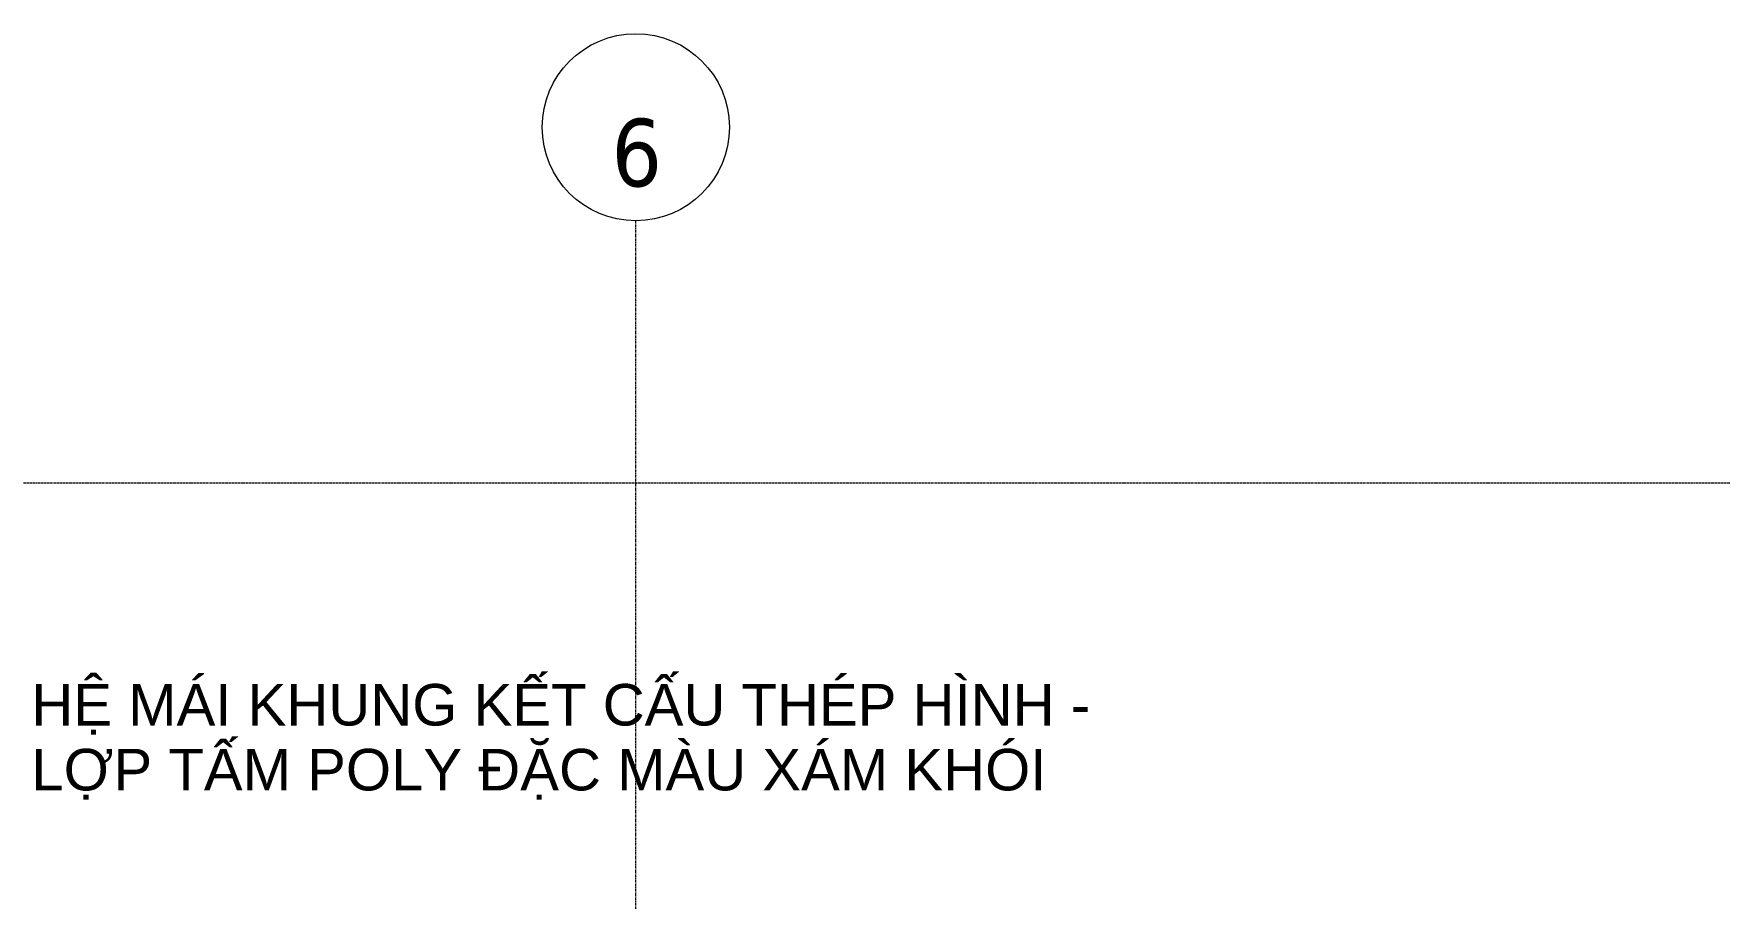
# Model space of a CAD drawing. Header units: millimetres. Extents: x 60855 to 206000, y 5274 to 78634.
# Drawn here: x 189654 to 197759, y 13440 to 17601 of the extents above; entities that cross this region are included whole.
import ezdxf

# ---------------------------------------------------------------- set-up
doc = ezdxf.new("R2010")
doc.units = ezdxf.units.MM
for name, pattern in [('Dash - Tight', [4.5, 3, -1.5]), ('Grid Line', [22.225, 12.7, -3.175, 3.175, -3.175]), ('Hidden', [7.14375, 4.7625, -2.38125])]:
    doc.linetypes.add(name, pattern=pattern)
for name, color, linetype, lineweight in [('A-DETL-GENF-2', 92, 'Dash - Tight', 9), ('A-DETL-GENF-3', 92, 'Hidden', 18), ('G-ANNO-TEXT-1', 7, 'Continuous', 9), ('S-GRID-1', 1, 'Grid Line', 9), ('S-GRID-IDEN', 1, 'Continuous', 9)]:
    doc.layers.add(name, color=color, linetype=linetype, lineweight=lineweight)
doc.styles.add('Arial_1', font='arial.ttf', dxfattribs={"height": 200})
doc.styles.add('Tahoma_B_1', font='tahomabd.ttf', dxfattribs={"height": 325})

# ---------------------------------------------------------------- blocks, each defined once
blk = doc.blocks.new('BORDER VIEW - BORDER VIEW-2362323-TKCS_NHÀ XE 2 - MẶT BẰNG MÁI')
at = {"layer": 'A-DETL-GENF-3'}
blk.add_line((150, 8050.5), (28230.3, 8050.5), dxfattribs=at)
blk = doc.blocks.new('Grid - M_Grid Head - Circle-353313-TKCS_NHÀ XE 2 - MẶT BẰNG MÁI')
at = {"layer": 'S-GRID-IDEN'}
blk.add_circle((0, 0), 4.5, dxfattribs=at)

msp = doc.modelspace()

# ---------------------------------------------------------------- linework, layer by layer
at = {"layer": 'S-GRID-1'}
for p, q in [((192549.3, 14200.5), (192549.3, 16700.5)), ((192549.3, 8673.8), (192549.3, 14200.5))]:
    msp.add_line(p, q, dxfattribs=at)

# ---------------------------------------------------------------- block references
at = {"layer": 'A-DETL-GENF-2'}
msp.add_blockref('BORDER VIEW - BORDER VIEW-2362323-TKCS_NHÀ XE 2 - MẶT BẰNG MÁI', (175499.3, 7388.2), dxfattribs=at)
at = {"layer": 'S-GRID-IDEN', "xscale": 99.99999999999993, "yscale": 99.99999999999993, "zscale": 99.99999999999993}
msp.add_blockref('Grid - M_Grid Head - Circle-353313-TKCS_NHÀ XE 2 - MẶT BẰNG MÁI', (192549.3, 17150.5), dxfattribs=at)

# ---------------------------------------------------------------- texts
at = {"layer": 'G-ANNO-TEXT-1', "insert": (189642.9, 14193.4), "char_height": 200, "width": 5669, "attachment_point": 4, "line_spacing_factor": 0.936439, "style": 'Arial_1'}
msp.add_mtext('\\pt1270,2540,3810,5080,6350,7620,8890,10160,11430,12700,13970,15240,16510,17780,19050,20320,21590,22860,24130,25400,26670,27940,29210,30480,31750,33020,34290,35560,36830,38100,39370,40640;HỆ MÁI KHUNG KẾT CẤU THÉP HÌNH - LỢP TẤM POLY ĐẶC MÀU XÁM KHÓI', dxfattribs=at)

# ---------------------------------------------------------------- next in the draw order: texts
at = {"layer": 'S-GRID-IDEN', "insert": (192554, 17025.7), "char_height": 325, "width": 291, "attachment_point": 5, "line_spacing_factor": 0.996129, "style": 'Tahoma_B_1', "bg_fill": 3, "box_fill_scale": 1.25, "bg_fill_color": 256, "bg_fill_true_color": 13158600, "bg_fill_transparency": 0}
msp.add_mtext('\\pt1269.99925,2539.9985,3810.001,5080.00025,6349.9995,7619.99875,8890.00125,10160.0005,11429.99975,12699.999,13970.0015,15240.00075,16510,17779.99925,19049.9985,20320.001,21590.00025,22859.9995,24129.99875,25400.00125,26670.0005,27939.99975,29209.999,30480.0015,31750.00075,33020,34289.99925,35559.9985,36830.001,38100.00025,39369.9995,40639.99875;6', dxfattribs=at)

doc.saveas('drawing.dxf')
